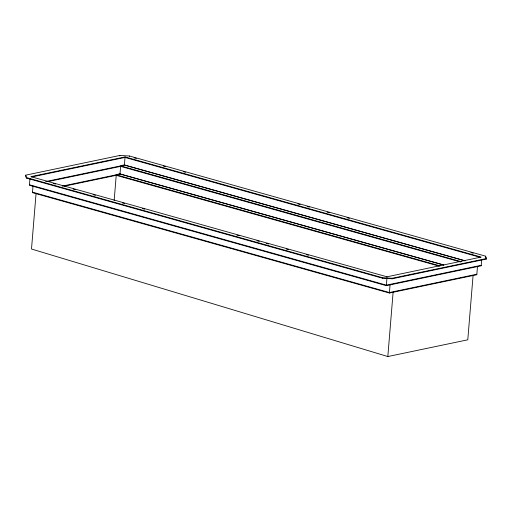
<?xml version="1.0" encoding="UTF-8"?>
<svg xmlns="http://www.w3.org/2000/svg" width="512" height="512" viewBox="0 0 512 512"><rect width="100%" height="100%" fill="white"/><g stroke="black" fill="none" stroke-linecap="round" stroke-linejoin="round"><path stroke-width="0.77" d="M25.645 175.174L26.419 178.074L382.534 278.234L392.16 278.778L486.355 259.059L485.581 256.16L129.466 156L119.84 155.456L25.645 175.174L26.419 178.074M29.958 178.643L29.414 185.274L386.33 285.658L481.203 265.798L481.683 259.93M33.018 186.022L32.467 192.659L389.382 293.037L476.806 274.739L477.478 266.573M36.064 193.466L31.501 249.018L387.827 356.544L467.789 339.808L473.075 275.52M114.157 200.493L116.269 174.81L440.077 265.882M119.795 155.968L119.84 155.456M62.163 186.138L119.994 174.029L120.666 165.869L461.395 261.696M45.645 181.574L124.39 165.088L125.062 156.928L481.178 257.082L386.976 276.8L30.867 176.646L125.062 156.928M129.427 156.512L129.466 156M382.534 278.234L382.573 277.722L26.464 177.568M386.938 277.306L386.976 276.8M386.33 285.658L386.938 278.259M389.382 293.037L390.054 284.877M392.16 278.778L392.205 278.266L486.4 258.547M387.827 356.544L393.114 292.256M485.581 256.16L486.355 259.059M31.603 176.992L125.024 157.434L480.365 257.376M121.216 165.555L123.552 165.069M47.949 181.594L120.621 166.381L460.582 261.99M116.026 174.662L119.93 173.85L443.77 264.928M64.141 186.227L116.224 175.322L439.264 266.176M481.242 265.286L386.368 285.146L29.453 184.768M476.845 274.227L389.427 292.531L32.512 192.147M382.573 277.722L392.205 278.266M134.042 157.811L136.346 158.458M163.27 166.029L165.574 166.682M183.264 171.654L185.574 172.307M297.869 203.885L300.173 204.538M307.098 206.483L309.408 207.13M327.098 212.109L329.402 212.755M347.091 217.728L349.402 218.381M470.925 252.557L473.229 253.21M125.101 165.12L463.552 260.307M124.39 165.088L465.12 260.915M119.994 174.029L443.802 265.101M53.133 183.424L55.437 184.077M73.126 189.05L75.437 189.702M93.126 194.675L95.43 195.322M122.355 202.893L124.659 203.546M142.349 208.518L144.659 209.171M236.954 235.13L239.264 235.776M256.954 240.749L259.258 241.402M266.182 243.347L268.486 243.994M286.182 248.973L288.486 249.619M306.176 254.598L308.486 255.245"/></g></svg>
